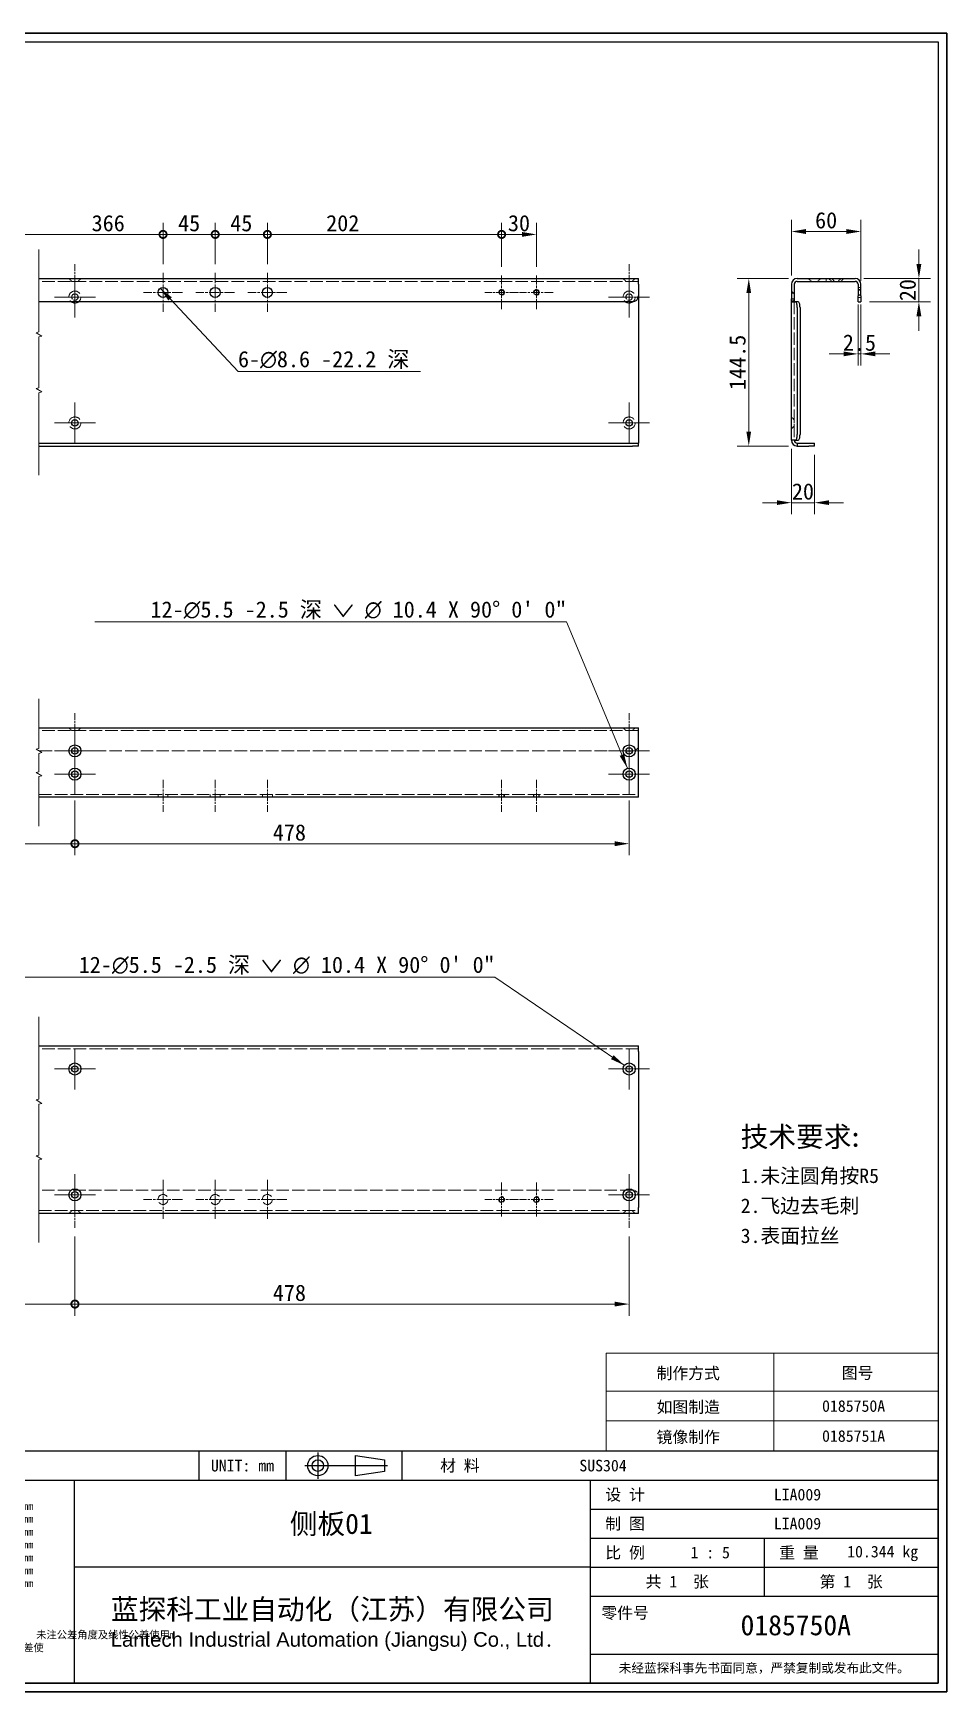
# Model space of a CAD drawing. Header units: millimetres. Extents: x 30 to 2073, y 27 to 1458.
# Drawn here: x 1284 to 2073, y 27 to 1458 of the extents above; entities that cross this region are included whole.
import ezdxf
from ezdxf.enums import TextEntityAlignment as Align

# ---------------------------------------------------------------- set-up
doc = ezdxf.new("R2010")
doc.units = ezdxf.units.MM
doc.header["$LTSCALE"] = 5
doc.linetypes.add('CHAIN', pattern=[0.3543, 0.2362, -0.0295, 0.0591, -0.0295])
doc.linetypes.add('DASHED', pattern=[0.2067, 0.1654, -0.0413])
for name, color, linetype, lineweight in [('1', 7, 'Continuous', 18), ('可见 (ISO)', 7, 'Continuous', 25), ('可见窄的 (ISO)', 7, 'Continuous', 18), ('图框 (ISO)', 7, 'Continuous', 35), ('标题 (ISO)', 7, 'Continuous', 25)]:
    doc.layers.add(name, color=color, linetype=linetype, lineweight=lineweight)
for name, color, linetype, lineweight, true_color in [('中心标记 (ISO)', 1, 'CHAIN', 18, 0xc2ff0000), ('中心线 (ISO)', 1, 'CHAIN', 18, 0xc2ff0000), ('尺寸 (ISO)', 7, 'Continuous', 18, 0xc2008000), ('折线 (ISO)', 7, 'Continuous', 18, 0xc2008000), ('符号 (ISO)', 7, 'Continuous', 18, 0xc2008000), ('隐藏 (ISO)', 5, 'DASHED', 18, 0xc20000ff)]:
    doc.layers.add(name, color=color, linetype=linetype, lineweight=lineweight, true_color=true_color)
doc.styles.add('文本样式164', font='SimSun.ttf')
doc.styles.add('文本样式165', font='SimSun.ttf')
doc.styles.add('文本样式74', font='SimSun.ttf')
doc.styles.add('最新国标', font='simfang.ttf')
doc.styles.add('注释文本 (ISO)', font='simfang.ttf')
doc.dimstyles.new('默认 (GB)', dxfattribs={"dimscale": 5, "dimtxt": 2.8, "dimasz": 2.5, "dimexe": 2, "dimexo": 1.5, "dimgap": 0.5, "dimtad": 1, "dimtoh": 1, "dimdsep": 46, "dimtxsty": '最新国标', "dimcen": 0.09, "dimdle": 10, "dimaunit": 1, "dimadec": 3, "dimazin": 2, "dimtfac": 0.535714, "dimtdec": 3, "dimtmove": 0, "dimatfit": 3, "dimfxl": 1, "dimtolj": 1, "dimlwd": -1, "dimlwe": -1, "dimarcsym": 0})
doc.dimstyles.new('默认 (GB)$7', dxfattribs={"dimscale": 5, "dimtxt": 2.8, "dimasz": 2.5, "dimexe": 2, "dimexo": 1.5, "dimgap": 0.5, "dimtad": 1, "dimtoh": 1, "dimdsep": 46, "dimtxsty": '最新国标', "dimcen": 0.09, "dimdle": 10, "dimaunit": 1, "dimadec": 3, "dimazin": 2, "dimtfac": 0.535714, "dimtdec": 3, "dimtmove": 0, "dimatfit": 3, "dimfxl": 1, "dimtolj": 1, "dimlwd": -1, "dimlwe": -1, "dimarcsym": 0})

# ---------------------------------------------------------------- blocks, each defined once
blk = doc.blocks.new('图框 最新国标')
at = {"layer": '图框 (ISO)'}
for p, q in [((6, 291.5), (414.5, 291.5)), ((414.5, 291.5), (414.5, 5.5)), ((414.5, 5.5), (6, 5.5))]:
    blk.add_line(p, q, dxfattribs=at)
at = {"layer": '图框 (ISO)', "color": 7, "linetype": 'Continuous', "lineweight": 25}
for p, q in [((18, 290), (413, 290)), ((18, 290), (413, 290)), ((413, 290), (413, 7)), ((413, 290), (413, 7)), ((413, 7), (6, 7)), ((413, 7), (18, 7))]:
    blk.add_line(p, q, dxfattribs=at)
at = {"layer": '图框 (ISO)', "style": '文本样式74'}
blk.add_attdef('零件代号_001', (42.7, 287.25), '', height=2.5, rotation=180, dxfattribs=at)
blk = doc.blocks.new('标题栏 最新国标')
at = {"layer": '标题 (ISO)'}
for p, q in [((381.98, -183.84), (196.98, -183.84)), ((196.98, -183.84), (196.98, -223.84)), ((254.48, -183.84), (254.48, -188.84)), ((269.48, -183.84), (269.48, -188.84)), ((281.48, -188.09), (281.48, -184.59)), ((281.48, -184.59), (286.48, -185.34)), ((286.48, -185.34), (286.48, -187.34)), ((289.48, -183.84), (289.48, -188.84)), ((381.98, -223.84), (381.98, -183.84)), ((383.48, -183.84), (383.48, -225.34)), ((286.48, -187.34), (281.48, -188.09)), ((196.98, -188.84), (381.98, -188.84)), ((232.98, -188.84), (232.98, -223.84)), ((321.98, -188.84), (321.98, -223.84)), ((321.98, -193.84), (381.98, -193.84)), ((321.98, -198.84), (381.98, -198.84)), ((351.98, -198.84), (351.98, -208.84)), ((321.98, -203.84), (232.98, -203.84)), ((321.98, -203.84), (381.98, -203.84)), ((321.98, -208.84), (381.98, -208.84)), ((321.98, -218.84), (381.98, -218.84)), ((196.98, -223.84), (381.98, -223.84)), ((383.48, -225.34), (196.98, -225.34))]:
    blk.add_line(p, q, dxfattribs=at)
at = {"layer": '标题 (ISO)', "linetype": 'CHAIN', "ltscale": 5.000333}
blk.add_line((274.98, -184.09), (274.98, -188.59), dxfattribs=at)
at = {"layer": '标题 (ISO)', "linetype": 'CHAIN', "ltscale": 15.834605}
blk.add_line((272.73, -186.34), (286.98, -186.34), dxfattribs=at)
at = {"layer": '标题 (ISO)'}
for radius in [1.75, 1]:
    blk.add_circle((274.98, -186.34), radius, dxfattribs=at)
at = {"layer": '1', "style": '文本样式164'}
for s, p in [('UNIT: mm', (261.98, -186.34)), ('材 料', (299.48, -186.34)), ('设 计', (327.98, -191.34)), ('制 图', (327.98, -196.34)), ('比 例', (327.98, -201.34)), ('重 量', (357.98, -201.34)), ('共 1  张', (336.98, -206.34)), ('第 1  张', (366.98, -206.34))]:
    blk.add_text(s, height=2, dxfattribs=at).set_placement(p, align=Align.MIDDLE_CENTER)
at = {"layer": '标题 (ISO)', "style": '注释文本 (ISO)'}
for s, insert, char_height, attachment_point, line_spacing_factor in [('————————\\P}\\fSimSun|b0|i0;{\\H1.3000;             6以下    ±0.05 mm\\P}\\fSimSun|b0|i0;{\\H1.3000;     6 ～   30以下    ±0.10 mm\\P}\\fSimSun|b0|i0;{\\H1.3000;    30 ～  120以下    ±0.15 mm\\P}\\fSimSun|b0|i0;{\\H1.3000;   120 ～  400以下    ±0.20 mm\\P}\\fSimSun|b0|i0;{\\H1.3000;   400 ～ 1000以下    ±0.30 mm\\P}\\fSimSun|b0|i0;{\\H1.3000;  1000 ～ 2000以下    ±0.50 mm\\P}\\fSimSun|b0|i0;{\\H1.3000;          2000以上    ±0.80 mm\\P}\\fSimSun|b0|i0;{\\H1.3000;\\P}\\fSimSun|b0|i0;{\\H1.3000;           300以下    ±30′\\P}\\fSimSun|b0|i0;{\\H1.3000;   300 ～ 1000以下    ±15′\\P}\\fSimSun|b0|i0;{\\H1.3000;          1000以上    ±5′}\\fSimSun|b0|i0;{\\H1.3000;      未注公差角度及线性公差使用m\\P}\\fSimSun|b0|i0;{\\H1.3000;（GB/T1804-2000），未注形位公差使\\P}\\fSimSun|b0|i0;{\\H1.3000;用K级（GB/T 1184-1996）。\\P}\\fSimSun|b0|i0;{\\H1.3000;—————————', (198.48, -206.63), 1.3, 4, 1.023913), ('{\\fMicrosoft YaHei|b0|i0|c134|p34;\\H1.75x;蓝探科工业自动化（江苏）有限公司\\P\\fArial|b0|i0|c0|p34;\\H0.71429x;Lantech Industrial Automation (Jiangsu) Co., Ltd\\fFangSong|b0|i0|c134|p49;.\\H1.15195x; }', (277.48, -213.84), 2, 5, 0.978695)]:
    blk.add_mtext(s, dxfattribs=dict(at, insert=insert, char_height=char_height, attachment_point=attachment_point, line_spacing_factor=line_spacing_factor))
at = {"layer": '标题 (ISO)', "attachment_point": 5, "style": '注释文本 (ISO)'}
for s, insert, char_height in [('\\fFangSong|b0|i0;零件号', (327.98, -211.84), 2), ('\\fSimSun|b0|i0;{\\H1.6000;未经蓝探科事先书面同意，严禁复制或发布此文件。}', (351.98, -221.34), 1.6)]:
    blk.add_mtext(s, dxfattribs=dict(at, insert=insert, char_height=char_height))
at = {"layer": '标题 (ISO)'}
for tag, p, height, style in [('材料_001', (320.09, -187.33), 2, '注释文本 (ISO)'), ('设计人_001', (353.64, -192.33), 2, '注释文本 (ISO)'), ('库存编号_001', (270.15, -198.11), 3.5, '文本样式165'), ('设计人_001', (353.64, -197.33), 2, '注释文本 (ISO)'), ('视图比例_001', (339.26, -202.33), 2, '注释文本 (ISO)'), ('质量\\P3;_001', (366.29, -202.16), 2, '注释文本 (ISO)'), ('零件代号_001', (347.9, -215.59), 3.5, '文本样式165')]:
    blk.add_attdef(tag, p, '', height=height, dxfattribs=dict(at, style=style))
blk = doc.blocks.new('*D5')
at = {"layer": 'Defpoints', "color": 0}
for p in [(1998.4, 1286.5), (1938.4, 1241), (1998.4, 1236.5)]:
    blk.add_point(p, dxfattribs=at)
at = {"layer": '尺寸 (ISO)', "color": 116, "true_color": 0x000000}
for p, q in [((1938.4, 1248.5), (1938.4, 1296.5)), ((1998.4, 1244), (1998.4, 1296.5)), ((1950.9, 1286.5), (1985.9, 1286.5))]:
    blk.add_line(p, q, dxfattribs=at)
for points in [[(1950.9, 1288.6), (1950.9, 1284.4), (1938.4, 1286.5)], [(1985.9, 1288.6), (1985.9, 1284.4), (1998.4, 1286.5)]]:
    blk.add_solid(points, dxfattribs=at)
at = {"layer": '尺寸 (ISO)', "insert": (1968.4, 1296.1), "char_height": 14, "attachment_point": 5, "style": '最新国标'}
blk.add_mtext('\\A1;60', dxfattribs=at)
blk = doc.blocks.new('*D6')
at = {"layer": 'Defpoints', "color": 0}
for p in [(1993.4, 1246), (1998.4, 1226), (2048.4, 1226)]:
    blk.add_point(p, dxfattribs=at)
at = {"layer": '尺寸 (ISO)', "color": 116, "true_color": 0x000000}
for p, q in [((2048.4, 1258.5), (2048.4, 1271)), ((2000.9, 1246), (2058.4, 1246)), ((2048.4, 1246), (2048.4, 1226)), ((2005.9, 1226), (2058.4, 1226)), ((2048.4, 1213.5), (2048.4, 1201))]:
    blk.add_line(p, q, dxfattribs=at)
for points in [[(2046.3, 1258.5), (2050.5, 1258.5), (2048.4, 1246)], [(2046.3, 1213.5), (2050.5, 1213.5), (2048.4, 1226)]]:
    blk.add_solid(points, dxfattribs=at)
at = {"layer": '尺寸 (ISO)', "insert": (2038.8, 1236), "char_height": 14, "attachment_point": 5, "rotation": 90, "style": '最新国标'}
blk.add_mtext('\\A1;20', dxfattribs=at)
blk = doc.blocks.new('*D7')
at = {"layer": 'Defpoints', "color": 0}
for p in [(1943.4, 1246), (1901.7, 1101.5), (1943.4, 1101.5)]:
    blk.add_point(p, dxfattribs=at)
at = {"layer": '尺寸 (ISO)', "color": 116, "true_color": 0x000000}
for p, q in [((1935.9, 1246), (1891.7, 1246)), ((1901.7, 1233.5), (1901.7, 1114)), ((1935.9, 1101.5), (1891.7, 1101.5))]:
    blk.add_line(p, q, dxfattribs=at)
for points in [[(1899.6, 1233.5), (1903.7, 1233.5), (1901.7, 1246)], [(1899.6, 1114), (1903.7, 1114), (1901.7, 1101.5)]]:
    blk.add_solid(points, dxfattribs=at)
at = {"layer": '尺寸 (ISO)', "insert": (1892, 1173.7), "char_height": 14, "attachment_point": 5, "rotation": 90, "style": '最新国标'}
blk.add_mtext('\\A1;144.5', dxfattribs=at)
blk = doc.blocks.new('*D8')
at = {"layer": 'Defpoints', "color": 0}
for p in [(1938.4, 1106.5), (1958.4, 1101.5), (1958.4, 1052.7)]:
    blk.add_point(p, dxfattribs=at)
at = {"layer": '尺寸 (ISO)', "color": 116, "true_color": 0x000000}
for p, q in [((1938.4, 1099), (1938.4, 1042.7)), ((1958.4, 1094), (1958.4, 1042.7)), ((1925.9, 1052.7), (1913.4, 1052.7)), ((1938.4, 1052.7), (1958.4, 1052.7)), ((1970.9, 1052.7), (1983.4, 1052.7))]:
    blk.add_line(p, q, dxfattribs=at)
for points in [[(1925.9, 1054.8), (1925.9, 1050.7), (1938.4, 1052.7)], [(1970.9, 1054.8), (1970.9, 1050.7), (1958.4, 1052.7)]]:
    blk.add_solid(points, dxfattribs=at)
at = {"layer": '尺寸 (ISO)', "insert": (1948.4, 1062.3), "char_height": 14, "attachment_point": 5, "style": '最新国标'}
blk.add_mtext('\\A1;20', dxfattribs=at)
blk = doc.blocks.new('_DotSmall')
at = {"color": 0, "linetype": 'ByBlock', "const_width": 0.5}
blk.add_lwpolyline([(-0.0625, 0, 1), (0.0625, 0, 1)], format="xyb", close=True, dxfattribs=at)
blk = doc.blocks.new('*D17')
at = {"layer": 'Defpoints', "color": 0}
for p in [(1396.5, 1284), (1252.1, 1248.6), (1396.5, 1250.8)]:
    blk.add_point(p, dxfattribs=at)
at = {"layer": '尺寸 (ISO)', "color": 116, "true_color": 0x000000}
for p, q in [((1252.1, 1256.1), (1252.1, 1294)), ((1396.5, 1258.3), (1396.5, 1294)), ((1252.1, 1284), (1396.5, 1284))]:
    blk.add_line(p, q, dxfattribs=at)
at = {"layer": '尺寸 (ISO)', "color": 116, "true_color": 0x000000, "xscale": 12.5, "yscale": 12.5, "zscale": 12.5, "rotation": 180}
blk.add_blockref('_DotSmall', (1252.1, 1284), dxfattribs=at)
at = {"layer": '尺寸 (ISO)', "color": 116, "true_color": 0x000000, "xscale": 12.5, "yscale": 12.5, "zscale": 12.5}
blk.add_blockref('_DotSmall', (1396.5, 1284), dxfattribs=at)
at = {"layer": '尺寸 (ISO)', "insert": (1349.2, 1293.6), "char_height": 14, "attachment_point": 5, "style": '最新国标'}
blk.add_mtext('\\A1;366', dxfattribs=at)
blk = doc.blocks.new('*D18')
at = {"layer": 'Defpoints', "color": 0}
for p in [(1441.5, 1284), (1396.5, 1250.8), (1441.5, 1250.8)]:
    blk.add_point(p, dxfattribs=at)
at = {"layer": '尺寸 (ISO)', "color": 116, "true_color": 0x000000}
for p, q in [((1396.5, 1258.3), (1396.5, 1294)), ((1441.5, 1258.3), (1441.5, 1294)), ((1396.5, 1284), (1441.5, 1284))]:
    blk.add_line(p, q, dxfattribs=at)
at = {"layer": '尺寸 (ISO)', "color": 116, "true_color": 0x000000, "xscale": 12.5, "yscale": 12.5, "zscale": 12.5, "rotation": 180}
blk.add_blockref('_DotSmall', (1396.5, 1284), dxfattribs=at)
at = {"layer": '尺寸 (ISO)', "color": 116, "true_color": 0x000000, "xscale": 12.5, "yscale": 12.5, "zscale": 12.5}
blk.add_blockref('_DotSmall', (1441.5, 1284), dxfattribs=at)
at = {"layer": '尺寸 (ISO)', "insert": (1419, 1293.6), "char_height": 14, "attachment_point": 5, "style": '最新国标'}
blk.add_mtext('\\A1;45', dxfattribs=at)
blk = doc.blocks.new('*D19')
at = {"layer": 'Defpoints', "color": 0}
for p in [(1486.5, 1284), (1441.5, 1250.8), (1486.5, 1250.8)]:
    blk.add_point(p, dxfattribs=at)
at = {"layer": '尺寸 (ISO)', "color": 116, "true_color": 0x000000}
for p, q in [((1441.5, 1258.3), (1441.5, 1294)), ((1486.5, 1258.3), (1486.5, 1294)), ((1441.5, 1284), (1486.5, 1284))]:
    blk.add_line(p, q, dxfattribs=at)
at = {"layer": '尺寸 (ISO)', "color": 116, "true_color": 0x000000, "xscale": 12.5, "yscale": 12.5, "zscale": 12.5, "rotation": 180}
blk.add_blockref('_DotSmall', (1441.5, 1284), dxfattribs=at)
at = {"layer": '尺寸 (ISO)', "color": 116, "true_color": 0x000000, "xscale": 12.5, "yscale": 12.5, "zscale": 12.5}
blk.add_blockref('_DotSmall', (1486.5, 1284), dxfattribs=at)
at = {"layer": '尺寸 (ISO)', "insert": (1464, 1293.6), "char_height": 14, "attachment_point": 5, "style": '最新国标'}
blk.add_mtext('\\A1;45', dxfattribs=at)
blk = doc.blocks.new('*D20')
at = {"layer": 'Defpoints', "color": 0}
for p in [(1688.5, 1284), (1486.5, 1250.8), (1688.5, 1248.6)]:
    blk.add_point(p, dxfattribs=at)
at = {"layer": '尺寸 (ISO)', "color": 116, "true_color": 0x000000}
for p, q in [((1486.5, 1258.3), (1486.5, 1294)), ((1688.5, 1256.1), (1688.5, 1294)), ((1486.5, 1284), (1688.5, 1284))]:
    blk.add_line(p, q, dxfattribs=at)
at = {"layer": '尺寸 (ISO)', "color": 116, "true_color": 0x000000, "xscale": 12.5, "yscale": 12.5, "zscale": 12.5, "rotation": 180}
blk.add_blockref('_DotSmall', (1486.5, 1284), dxfattribs=at)
at = {"layer": '尺寸 (ISO)', "color": 116, "true_color": 0x000000, "xscale": 12.5, "yscale": 12.5, "zscale": 12.5}
blk.add_blockref('_DotSmall', (1688.5, 1284), dxfattribs=at)
at = {"layer": '尺寸 (ISO)', "insert": (1551.5, 1293.6), "char_height": 14, "attachment_point": 5, "style": '最新国标'}
blk.add_mtext('\\A1;202', dxfattribs=at)
blk = doc.blocks.new('*D21')
at = {"layer": 'Defpoints', "color": 0}
for p in [(1718.5, 1284), (1688.5, 1248.6), (1718.5, 1248.6)]:
    blk.add_point(p, dxfattribs=at)
at = {"layer": '尺寸 (ISO)', "color": 116, "true_color": 0x000000}
for p, q in [((1688.5, 1256.1), (1688.5, 1294)), ((1718.5, 1256.1), (1718.5, 1294)), ((1688.5, 1284), (1706, 1284))]:
    blk.add_line(p, q, dxfattribs=at)
blk.add_solid([(1706, 1286.1), (1706, 1281.9), (1718.5, 1284)], dxfattribs=at)
at = {"layer": '尺寸 (ISO)', "color": 116, "true_color": 0x000000, "xscale": 12.5, "yscale": 12.5, "zscale": 12.5, "rotation": 180}
blk.add_blockref('_DotSmall', (1688.5, 1284), dxfattribs=at)
at = {"layer": '尺寸 (ISO)', "insert": (1703.5, 1293.6), "char_height": 14, "attachment_point": 5, "style": '最新国标'}
blk.add_mtext('\\A1;30', dxfattribs=at)
blk = doc.blocks.new('*D30')
at = {"layer": 'Defpoints', "color": 0}
for p in [(1042.1, 803.4), (1320.5, 803.4), (1320.5, 758.7)]:
    blk.add_point(p, dxfattribs=at)
at = {"layer": '尺寸 (ISO)', "color": 116, "true_color": 0x000000}
for p, q in [((1042.1, 795.9), (1042.1, 748.7)), ((1320.5, 795.9), (1320.5, 748.7)), ((1042.1, 758.7), (1320.5, 758.7))]:
    blk.add_line(p, q, dxfattribs=at)
at = {"layer": '尺寸 (ISO)', "color": 116, "true_color": 0x000000, "xscale": 12.5, "yscale": 12.5, "zscale": 12.5, "rotation": 180}
blk.add_blockref('_DotSmall', (1042.1, 758.7), dxfattribs=at)
at = {"layer": '尺寸 (ISO)', "color": 116, "true_color": 0x000000, "xscale": 12.5, "yscale": 12.5, "zscale": 12.5}
blk.add_blockref('_DotSmall', (1320.5, 758.7), dxfattribs=at)
at = {"layer": '尺寸 (ISO)', "insert": (1200.2, 768.3), "char_height": 14, "attachment_point": 5, "style": '最新国标'}
blk.add_mtext('\\A1;500', dxfattribs=at)
blk = doc.blocks.new('*D31')
at = {"layer": 'Defpoints', "color": 0}
for p in [(1320.5, 803.4), (1798.5, 803.4), (1798.5, 758.7)]:
    blk.add_point(p, dxfattribs=at)
at = {"layer": '尺寸 (ISO)', "color": 116, "true_color": 0x000000}
for p, q in [((1320.5, 795.9), (1320.5, 748.7)), ((1798.5, 795.9), (1798.5, 748.7)), ((1320.5, 758.7), (1786, 758.7))]:
    blk.add_line(p, q, dxfattribs=at)
blk.add_solid([(1786, 760.8), (1786, 756.6), (1798.5, 758.7)], dxfattribs=at)
at = {"layer": '尺寸 (ISO)', "color": 116, "true_color": 0x000000, "xscale": 12.5, "yscale": 12.5, "zscale": 12.5, "rotation": 180}
blk.add_blockref('_DotSmall', (1320.5, 758.7), dxfattribs=at)
at = {"layer": '尺寸 (ISO)', "insert": (1505.5, 768.3), "char_height": 14, "attachment_point": 5, "style": '最新国标'}
blk.add_mtext('\\A1;478', dxfattribs=at)
blk = doc.blocks.new('*D45')
at = {"layer": 'Defpoints', "color": 0}
for p in [(1042.1, 427.5), (1320.5, 427.5), (1320.5, 361.8)]:
    blk.add_point(p, dxfattribs=at)
at = {"layer": '尺寸 (ISO)', "color": 116, "true_color": 0x000000}
for p, q in [((1042.1, 420), (1042.1, 351.8)), ((1320.5, 420), (1320.5, 351.8)), ((1042.1, 361.8), (1320.5, 361.8))]:
    blk.add_line(p, q, dxfattribs=at)
at = {"layer": '尺寸 (ISO)', "color": 116, "true_color": 0x000000, "xscale": 12.5, "yscale": 12.5, "zscale": 12.5, "rotation": 180}
blk.add_blockref('_DotSmall', (1042.1, 361.8), dxfattribs=at)
at = {"layer": '尺寸 (ISO)', "color": 116, "true_color": 0x000000, "xscale": 12.5, "yscale": 12.5, "zscale": 12.5}
blk.add_blockref('_DotSmall', (1320.5, 361.8), dxfattribs=at)
at = {"layer": '尺寸 (ISO)', "insert": (1200.2, 371.4), "char_height": 14, "attachment_point": 5, "style": '最新国标'}
blk.add_mtext('\\A1;500', dxfattribs=at)
blk = doc.blocks.new('*D46')
at = {"layer": 'Defpoints', "color": 0}
for p in [(1320.5, 427.5), (1798.5, 427.5), (1798.5, 361.8)]:
    blk.add_point(p, dxfattribs=at)
at = {"layer": '尺寸 (ISO)', "color": 116, "true_color": 0x000000}
for p, q in [((1320.5, 420), (1320.5, 351.8)), ((1798.5, 420), (1798.5, 351.8)), ((1320.5, 361.8), (1786, 361.8))]:
    blk.add_line(p, q, dxfattribs=at)
blk.add_solid([(1786, 363.9), (1786, 359.7), (1798.5, 361.8)], dxfattribs=at)
at = {"layer": '尺寸 (ISO)', "color": 116, "true_color": 0x000000, "xscale": 12.5, "yscale": 12.5, "zscale": 12.5, "rotation": 180}
blk.add_blockref('_DotSmall', (1320.5, 361.8), dxfattribs=at)
at = {"layer": '尺寸 (ISO)', "insert": (1505.5, 371.4), "char_height": 14, "attachment_point": 5, "style": '最新国标'}
blk.add_mtext('\\A1;478', dxfattribs=at)
blk = doc.blocks.new('表格1')
at = {"layer": '符号 (ISO)'}
for p, q in [((355.72, 63.89), (413, 63.89)), ((355.72, 63.89), (355.72, 57.35)), ((384.65, 63.89), (384.65, 57.35)), ((413, 63.89), (413, 57.35)), ((355.72, 57.35), (413, 57.35)), ((355.72, 57.35), (355.72, 47)), ((384.65, 57.35), (384.65, 47)), ((413, 57.35), (413, 47)), ((355.72, 52.23), (413, 52.23)), ((355.72, 47), (413, 47))]:
    blk.add_line(p, q, dxfattribs=at)
at = {"layer": '符号 (ISO)', "char_height": 2, "attachment_point": 7, "style": '注释文本 (ISO)'}
for s, insert in [('制作方式', (364.43, 59.21)), ('图号', (396.37, 59.27)), ('如图制造', (364.44, 53.39)), ('0185750A', (392.98, 53.75)), ('镜像制作', (364.43, 48.2)), ('0185751A', (392.98, 48.58))]:
    blk.add_mtext(s, dxfattribs=dict(at, insert=insert))
blk = doc.blocks.new('*D54')
at = {"layer": 'Defpoints', "color": 0}
for p in [(1995.9, 1231), (1998.4, 1231), (1998.4, 1181)]:
    blk.add_point(p, dxfattribs=at)
at = {"layer": '尺寸 (ISO)', "color": 116, "true_color": 0x000000}
for p, q in [((1995.9, 1223.5), (1995.9, 1171)), ((1998.4, 1223.5), (1998.4, 1171)), ((1983.4, 1181), (1970.9, 1181)), ((1995.9, 1181), (1998.4, 1181)), ((2010.9, 1181), (2023.4, 1181))]:
    blk.add_line(p, q, dxfattribs=at)
for points in [[(1983.4, 1183.1), (1983.4, 1178.9), (1995.9, 1181)], [(2010.9, 1183.1), (2010.9, 1178.9), (1998.4, 1181)]]:
    blk.add_solid(points, dxfattribs=at)
at = {"layer": '尺寸 (ISO)', "insert": (1997.1, 1190.6), "char_height": 14, "attachment_point": 5, "style": '最新国标'}
blk.add_mtext('\\A1;2.5', dxfattribs=at)

msp = doc.modelspace()

# ---------------------------------------------------------------- linework, layer by layer
at = {"layer": '中心标记 (ISO)', "ltscale": 7.867249}
for p, q in [((1320.4684, 1247.6862), (1320.4684, 1212.2862)), ((1798.4684, 1247.6862), (1798.4684, 1212.2862)), ((1338.1684, 1229.9862), (1302.7684, 1229.9862)), ((1816.1684, 1229.9862), (1780.7684, 1229.9862)), ((1320.4684, 1139.1862), (1320.4684, 1103.7862)), ((1798.4684, 1139.1862), (1798.4684, 1103.7862)), ((1338.1684, 1121.4862), (1302.7684, 1121.4862)), ((1816.1684, 1121.4862), (1780.7684, 1121.4862)), ((1320.4684, 856.3893), (1320.4684, 820.9893)), ((1798.4684, 856.3893), (1798.4684, 820.9893)), ((1338.1684, 838.6893), (1302.7684, 838.6893)), ((1320.4684, 836.3893), (1320.4684, 800.9893)), ((1816.1684, 838.6893), (1780.7684, 838.6893)), ((1798.4684, 836.3893), (1798.4684, 800.9893)), ((1338.1684, 818.6893), (1302.7684, 818.6893)), ((1816.1684, 818.6893), (1780.7684, 818.6893)), ((1320.4684, 582.1709), (1320.4684, 546.7709)), ((1798.4684, 582.1709), (1798.4684, 546.7709)), ((1338.1684, 564.4709), (1302.7684, 564.4709)), ((1816.1684, 564.4709), (1780.7684, 564.4709)), ((1320.4684, 473.6709), (1320.4684, 438.2709)), ((1798.4684, 473.6709), (1798.4684, 438.2709)), ((1338.1684, 455.9709), (1302.7684, 455.9709)), ((1816.1684, 455.9709), (1780.7684, 455.9709))]:
    msp.add_line(p, q, dxfattribs=at)
at = {"layer": '中心标记 (ISO)', "ltscale": 6.778265}
for p, q in [((1320.4684, 1245.2362), (1320.4684, 1214.7362)), ((1798.4684, 1245.2362), (1798.4684, 1214.7362)), ((1335.7184, 1229.9862), (1305.2184, 1229.9862)), ((1813.7184, 1229.9862), (1783.2184, 1229.9862)), ((1320.4684, 1136.7362), (1320.4684, 1106.2362)), ((1798.4684, 1136.7362), (1798.4684, 1106.2362)), ((1335.7184, 1121.4862), (1305.2184, 1121.4862)), ((1813.7184, 1121.4862), (1783.2184, 1121.4862)), ((1320.4684, 853.9393), (1320.4684, 823.4393)), ((1798.4684, 853.9393), (1798.4684, 823.4393)), ((1335.7184, 838.6893), (1305.2184, 838.6893)), ((1320.4684, 833.9393), (1320.4684, 803.4393)), ((1813.7184, 838.6893), (1783.2184, 838.6893)), ((1798.4684, 833.9393), (1798.4684, 803.4393)), ((1335.7184, 818.6893), (1305.2184, 818.6893)), ((1813.7184, 818.6893), (1783.2184, 818.6893)), ((1320.4684, 579.7209), (1320.4684, 549.2209)), ((1798.4684, 579.7209), (1798.4684, 549.2209)), ((1335.7184, 564.4709), (1305.2184, 564.4709)), ((1813.7184, 564.4709), (1783.2184, 564.4709)), ((1320.4684, 471.2209), (1320.4684, 440.7209)), ((1798.4684, 471.2209), (1798.4684, 440.7209)), ((1335.7184, 455.9709), (1305.2184, 455.9709)), ((1813.7184, 455.9709), (1783.2184, 455.9709))]:
    msp.add_line(p, q, dxfattribs=at)
at = {"layer": '中心标记 (ISO)', "ltscale": 7.467214}
for p, q in [((1396.4684, 1250.7862), (1396.4684, 1217.1862)), ((1441.4684, 1250.7862), (1441.4684, 1217.1862)), ((1486.4684, 1250.7862), (1486.4684, 1217.1862)), ((1413.2684, 1233.9862), (1379.6684, 1233.9862)), ((1458.2684, 1233.9862), (1424.6684, 1233.9862)), ((1503.2684, 1233.9862), (1469.6684, 1233.9862)), ((1396.4684, 468.7709), (1396.4684, 435.1709)), ((1441.4684, 468.7709), (1441.4684, 435.1709)), ((1486.4684, 468.7709), (1486.4684, 435.1709)), ((1413.2684, 451.9709), (1379.6684, 451.9709)), ((1458.2684, 451.9709), (1424.6684, 451.9709)), ((1503.2684, 451.9709), (1469.6684, 451.9709))]:
    msp.add_line(p, q, dxfattribs=at)
at = {"layer": '中心标记 (ISO)', "ltscale": 6.474683}
for p, q in [((1688.4684, 1248.5532), (1688.4684, 1219.4192)), ((1718.4684, 1248.5532), (1718.4684, 1219.4192)), ((1703.0354, 1233.9862), (1673.9014, 1233.9862)), ((1733.0354, 1233.9862), (1703.9014, 1233.9862)), ((1688.4684, 466.5379), (1688.4684, 437.4039)), ((1718.4684, 466.5379), (1718.4684, 437.4039)), ((1703.0354, 451.9709), (1673.9014, 451.9709)), ((1733.0354, 451.9709), (1703.9014, 451.9709))]:
    msp.add_line(p, q, dxfattribs=at)
at = {"layer": '中心线 (ISO)', "ltscale": 6.111541}
for p, q in [((1320.4684, 1230.9862), (1320.4684, 1258.4862)), ((1798.4684, 1230.9862), (1798.4684, 1258.4862)), ((1320.4684, 843.6893), (1320.4684, 871.1893)), ((1798.4684, 843.6893), (1798.4684, 871.1893)), ((1396.4684, 813.6893), (1396.4684, 786.1893)), ((1441.4684, 813.6893), (1441.4684, 786.1893)), ((1486.4684, 813.6893), (1486.4684, 786.1893)), ((1688.4684, 813.6893), (1688.4684, 786.1893)), ((1718.4684, 813.6893), (1718.4684, 786.1893)), ((1320.4684, 454.9709), (1320.4684, 427.4709)), ((1798.4684, 454.9709), (1798.4684, 427.4709))]:
    msp.add_line(p, q, dxfattribs=at)
at = {"layer": '可见 (ISO)'}
for p, q in [((1289.4776, 1245.9862), (1806.4684, 1245.9862)), ((1806.4684, 1240.9862), (1806.4684, 1245.9862)), ((1943.3807, 1245.9862), (1993.3807, 1245.9862)), ((1806.4684, 1240.9862), (1806.4684, 1230.9862)), ((1806.4684, 1230.9862), (1806.4684, 1106.4862)), ((1938.3807, 1240.9862), (1938.3807, 1228.4862)), ((1940.8807, 1240.9862), (1940.8807, 1228.4862)), ((1943.3807, 1243.4862), (1993.3807, 1243.4862)), ((1995.8807, 1240.9862), (1995.8807, 1230.9862)), ((1995.8807, 1225.9862), (1995.8807, 1230.9862)), ((1998.3807, 1230.9862), (1998.3807, 1240.9862)), ((1998.3807, 1230.9862), (1998.3807, 1225.9862)), ((1801.4684, 1225.9862), (1289.4776, 1225.9862)), ((1938.3807, 1228.4862), (1940.8807, 1228.4862)), ((1938.3807, 1225.9862), (1938.3807, 1228.4862)), ((1938.6822, 1225.9862), (1938.3807, 1225.9862)), ((1938.3807, 1106.4862), (1938.3807, 1225.9862)), ((1938.6822, 1225.9862), (1941.8009, 1225.9862)), ((1940.8807, 1228.4862), (1940.8807, 1225.9862)), ((1944.1501, 1225.9862), (1941.8009, 1225.9862)), ((1943.511, 1220.9862), (1943.511, 1111.4862)), ((1945.8602, 1220.9862), (1945.8602, 1111.4862)), ((1995.8807, 1225.9862), (1998.3807, 1225.9862)), ((1289.4776, 1103.9862), (1801.4684, 1103.9862)), ((1289.4776, 1101.4862), (1801.4684, 1101.4862)), ((1801.4684, 1103.9862), (1806.4684, 1103.9862)), ((1806.4684, 1101.4862), (1801.4684, 1101.4862)), ((1806.4684, 1106.4862), (1806.4684, 1103.9862)), ((1806.4684, 1101.4862), (1806.4684, 1103.9862)), ((1938.3807, 1106.4862), (1938.6822, 1106.4862)), ((1941.8009, 1106.4862), (1938.6822, 1106.4862)), ((1941.8009, 1106.4862), (1944.1501, 1106.4862)), ((1943.3807, 1103.9862), (1953.3807, 1103.9862)), ((1943.3807, 1103.9862), (1943.3807, 1101.4862)), ((1943.3807, 1101.4862), (1953.3807, 1101.4862)), ((1953.3807, 1103.9862), (1958.3807, 1103.9862)), ((1958.3807, 1101.4862), (1953.3807, 1101.4862)), ((1958.3807, 1101.4862), (1958.3807, 1103.9862)), ((1289.4776, 858.6893), (1806.4684, 858.6893)), ((1806.4684, 853.6893), (1806.4684, 858.6893)), ((1806.4684, 803.6893), (1806.4684, 853.6893)), ((1317.7184, 838.6893), (1323.2184, 838.6893)), ((1795.7184, 838.6893), (1801.2184, 838.6893)), ((1806.4684, 798.6893), (1806.4684, 803.6893)), ((1806.4684, 798.6893), (1289.4776, 798.6893)), ((1289.4776, 584.4709), (1806.4684, 584.4709)), ((1806.4684, 579.4709), (1806.4684, 584.4709)), ((1806.4684, 579.4709), (1806.4684, 444.9709)), ((1806.4684, 439.9709), (1806.4684, 444.9709)), ((1806.4684, 439.9709), (1289.4776, 439.9709))]:
    msp.add_line(p, q, dxfattribs=at)
for centre, radius in [((1396.4684, 1233.9862), 4.3), ((1441.4684, 1233.9862), 4.3), ((1486.4684, 1233.9862), 4.3), ((1688.4684, 1233.9862), 2.067), ((1718.4684, 1233.9862), 2.067), ((1320.4684, 1121.4862), 2.75), ((1798.4684, 1121.4862), 2.75), ((1320.4684, 838.6893), 5.2), ((1798.4684, 838.6893), 5.2), ((1320.4684, 838.6893), 2.75), ((1798.4684, 838.6893), 2.75), ((1320.4684, 818.6893), 5.2), ((1320.4684, 818.6893), 2.75), ((1798.4684, 818.6893), 5.2), ((1798.4684, 818.6893), 2.75), ((1320.4684, 564.4709), 5.2), ((1320.4684, 564.4709), 2.75), ((1798.4684, 564.4709), 5.2), ((1798.4684, 564.4709), 2.75), ((1320.4684, 455.9709), 5.2), ((1320.4684, 455.9709), 2.75), ((1798.4684, 455.9709), 5.2), ((1798.4684, 455.9709), 2.75)]:
    msp.add_circle(centre, radius, dxfattribs=at)
for centre, radius, start, end in [((1943.3807, 1240.9862), 5, 90, 180), ((1993.3807, 1240.9862), 5, 0, 90), ((1801.4684, 1230.9862), 5, 270, 0), ((1943.3807, 1240.9862), 2.5, 90, 180), ((1993.3807, 1240.9862), 2.5, 0, 90), ((1943.3807, 1106.4862), 5, 180, 270), ((1943.3807, 1106.4862), 2.5, 180, 270)]:
    msp.add_arc(centre, radius, start, end, dxfattribs=at)
for centre, major_axis, start_param, end_param in [((1941.8009, 1220.9862), (0, 5), 4.71238898, 6.283185307), ((1944.1501, 1220.9862), (0, 5), 4.71238898, 6.283185307), ((1941.8009, 1111.4862), (0, -5), 0, 1.570796327), ((1944.1501, 1111.4862), (0, -5), 0, 1.570796327)]:
    msp.add_ellipse(centre, major_axis=major_axis, ratio=0.342020143, start_param=start_param, end_param=end_param, dxfattribs=at)
at = {"layer": '可见窄的 (ISO)'}
for centre in [(1688.4684, 1233.9862), (1718.4684, 1233.9862)]:
    msp.add_arc(centre, 2.5, 260, 170, dxfattribs=at)
at = {"layer": '折线 (ISO)', "flags": 128}
for points in [[(1289.4776, 1076.4862), (1289.4776, 1147.5396), (1291.9776, 1148.2095), (1286.9776, 1151.0963), (1289.4776, 1151.7661), (1289.4776, 1195.7063), (1291.9776, 1196.3762), (1286.9776, 1199.2629), (1289.4776, 1199.9328), (1289.4776, 1270.9862)], [(1289.4776, 773.6893), (1289.4776, 816.576), (1291.9776, 817.2459), (1286.9776, 820.1327), (1289.4776, 820.8025), (1289.4776, 836.576), (1291.9776, 837.2459), (1286.9776, 840.1327), (1289.4776, 840.8025), (1289.4776, 883.6893)], [(1289.4776, 414.9709), (1289.4776, 486.0243), (1291.9776, 486.6942), (1286.9776, 489.581), (1289.4776, 490.2508), (1289.4776, 534.191), (1291.9776, 534.8609), (1286.9776, 537.7476), (1289.4776, 538.4175), (1289.4776, 609.4709)]]:
    msp.add_lwpolyline(points, dxfattribs=at)
at = {"layer": '隐藏 (ISO)', "ltscale": 1.319787}
for p, q in [((1317.7184, 1243.5362), (1315.2684, 1245.9862)), ((1323.2184, 1243.5362), (1325.6684, 1245.9862)), ((1795.7184, 1243.5362), (1793.2684, 1245.9862)), ((1801.2184, 1243.5362), (1803.6684, 1245.9862)), ((1955.6307, 1243.5362), (1953.1807, 1245.9862)), ((1961.1307, 1243.5362), (1963.5807, 1245.9862)), ((1973.1307, 1243.5362), (1970.6807, 1245.9862)), ((1975.6307, 1243.5362), (1973.1807, 1245.9862)), ((1978.6307, 1243.5362), (1981.0807, 1245.9862)), ((1981.1307, 1243.5362), (1983.5807, 1245.9862)), ((1940.8307, 1232.7362), (1938.3807, 1235.1862)), ((1940.8307, 1227.2362), (1938.3807, 1224.7862)), ((1940.8307, 1124.2362), (1938.3807, 1126.6862)), ((1940.8307, 1118.7362), (1938.3807, 1116.2862)), ((1317.7184, 856.2393), (1315.2684, 858.6893)), ((1323.2184, 856.2393), (1325.6684, 858.6893)), ((1795.7184, 856.2393), (1793.2684, 858.6893)), ((1801.2184, 856.2393), (1803.6684, 858.6893)), ((1317.7184, 442.4209), (1315.2684, 439.9709)), ((1323.2184, 442.4209), (1325.6684, 439.9709)), ((1795.7184, 442.4209), (1793.2684, 439.9709)), ((1801.2184, 442.4209), (1803.6684, 439.9709))]:
    msp.add_line(p, q, dxfattribs=at)
at = {"layer": '隐藏 (ISO)', "ltscale": 0.952248}
for p, q in [((1968.3807, 1245.9862), (1968.3807, 1243.4862)), ((1940.8807, 1233.2862), (1938.3807, 1233.2862)), ((1995.8807, 1238.2862), (1998.3807, 1238.2862)), ((1998.3807, 1236.4862), (1995.8807, 1236.4862)), ((1995.8807, 1236.0532), (1998.3807, 1236.0532)), ((1995.8807, 1231.9192), (1998.3807, 1231.9192)), ((1995.8807, 1231.4862), (1998.3807, 1231.4862)), ((1940.8807, 1226.6862), (1938.3807, 1226.6862)), ((1995.8807, 1229.6862), (1998.3807, 1229.6862)), ((1392.1684, 801.1893), (1392.1684, 798.6893)), ((1400.7684, 801.1893), (1400.7684, 798.6893)), ((1437.1684, 801.1893), (1437.1684, 798.6893)), ((1445.7684, 801.1893), (1445.7684, 798.6893)), ((1482.1684, 801.1893), (1482.1684, 798.6893)), ((1490.7684, 801.1893), (1490.7684, 798.6893)), ((1685.9684, 801.1893), (1685.9684, 798.6893)), ((1686.4014, 801.1893), (1686.4014, 798.6893)), ((1690.5354, 801.1893), (1690.5354, 798.6893)), ((1690.9684, 798.6893), (1690.9684, 801.1893)), ((1715.9684, 801.1893), (1715.9684, 798.6893)), ((1716.4014, 801.1893), (1716.4014, 798.6893)), ((1720.5354, 801.1893), (1720.5354, 798.6893)), ((1720.9684, 798.6893), (1720.9684, 801.1893))]:
    msp.add_line(p, q, dxfattribs=at)
at = {"layer": '隐藏 (ISO)', "ltscale": 13.164027}
for p, q in [((1806.4684, 1243.4862), (1289.4776, 1243.4862)), ((1806.4684, 856.1893), (1289.4776, 856.1893)), ((1289.4776, 801.1893), (1806.4684, 801.1893)), ((1806.4684, 581.9709), (1289.4776, 581.9709)), ((1289.4776, 442.4709), (1806.4684, 442.4709))]:
    msp.add_line(p, q, dxfattribs=at)
at = {"layer": '隐藏 (ISO)', "ltscale": 0.018947}
for p, q in [((1317.7184, 1243.4862), (1317.7184, 1243.5362)), ((1323.2184, 1243.4862), (1323.2184, 1243.5362)), ((1795.7184, 1243.4862), (1795.7184, 1243.5362)), ((1801.2184, 1243.4862), (1801.2184, 1243.5362)), ((1940.8807, 1232.7362), (1940.8307, 1232.7362)), ((1955.6307, 1243.4862), (1955.6307, 1243.5362)), ((1961.1307, 1243.4862), (1961.1307, 1243.5362)), ((1973.1307, 1243.4862), (1973.1307, 1243.5362)), ((1975.6307, 1243.4862), (1975.6307, 1243.5362)), ((1978.6307, 1243.4862), (1978.6307, 1243.5362)), ((1981.1307, 1243.4862), (1981.1307, 1243.5362)), ((1940.8807, 1227.2362), (1940.8307, 1227.2362)), ((1940.8807, 1124.2362), (1940.8307, 1124.2362)), ((1940.8807, 1118.7362), (1940.8307, 1118.7362)), ((1317.7184, 856.1893), (1317.7184, 856.2393)), ((1323.2184, 856.1893), (1323.2184, 856.2393)), ((1795.7184, 856.1893), (1795.7184, 856.2393)), ((1801.2184, 856.1893), (1801.2184, 856.2393)), ((1317.7184, 442.4709), (1317.7184, 442.4209)), ((1323.2184, 442.4709), (1323.2184, 442.4209)), ((1795.7184, 442.4709), (1795.7184, 442.4209)), ((1801.2184, 442.4709), (1801.2184, 442.4209))]:
    msp.add_line(p, q, dxfattribs=at)
at = {"layer": '隐藏 (ISO)', "ltscale": 3.290979}
for p, q in [((1323.2184, 1243.5362), (1317.7184, 1243.5362)), ((1801.2184, 1243.5362), (1795.7184, 1243.5362)), ((1940.8307, 1232.7362), (1940.8307, 1227.2362)), ((1961.1307, 1243.5362), (1955.6307, 1243.5362)), ((1981.1307, 1243.5362), (1975.6307, 1243.5362)), ((1940.8307, 1124.2362), (1940.8307, 1118.7362)), ((1323.2184, 856.2393), (1317.7184, 856.2393)), ((1801.2184, 856.2393), (1795.7184, 856.2393)), ((1317.7184, 442.4209), (1323.2184, 442.4209)), ((1795.7184, 442.4209), (1801.2184, 442.4209))]:
    msp.add_line(p, q, dxfattribs=at)
at = {"layer": '隐藏 (ISO)', "ltscale": 1.550073}
msp.add_line((1975.6307, 1243.5362), (1973.1307, 1243.5362), dxfattribs=at)
at = {"layer": '隐藏 (ISO)', "ltscale": 12.84739}
msp.add_line((1940.8807, 1225.9862), (1940.8807, 1106.4862), dxfattribs=at)
at = {"layer": '隐藏 (ISO)', "ltscale": 13.662722}
msp.add_line((1289.4776, 838.6893), (1317.7184, 838.6893), dxfattribs=at)
at = {"layer": '隐藏 (ISO)', "ltscale": 13.062409}
msp.add_line((1323.2184, 838.6893), (1795.7184, 838.6893), dxfattribs=at)
at = {"layer": '隐藏 (ISO)', "ltscale": 0.095135}
msp.add_line((1801.2184, 838.6893), (1801.4684, 838.6893), dxfattribs=at)
at = {"layer": '隐藏 (ISO)', "ltscale": 13.036714}
msp.add_line((1801.4684, 459.9709), (1289.4776, 459.9709), dxfattribs=at)
at = {"layer": '隐藏 (ISO)', "ltscale": 15.806755}
for centre in [(1320.4684, 1229.9862), (1798.4684, 1229.9862), (1320.4684, 1121.4862), (1798.4684, 1121.4862)]:
    msp.add_circle(centre, 5.2, dxfattribs=at)
at = {"layer": '隐藏 (ISO)', "ltscale": 6.582059}
for centre in [(1320.4684, 1229.9862), (1798.4684, 1229.9862)]:
    msp.add_circle(centre, 2.75, dxfattribs=at)
at = {"layer": '隐藏 (ISO)', "ltscale": 13.070971}
for centre in [(1396.4684, 451.9709), (1441.4684, 451.9709), (1486.4684, 451.9709)]:
    msp.add_circle(centre, 4.3, dxfattribs=at)
at = {"layer": '隐藏 (ISO)', "ltscale": 4.94729}
for centre in [(1688.4684, 451.9709), (1718.4684, 451.9709)]:
    msp.add_circle(centre, 2.067, dxfattribs=at)
at = {"layer": '隐藏 (ISO)', "ltscale": 2.991791}
for centre, start, end in [((1801.4684, 843.6893), 270, 0), ((1801.4684, 454.9709), 0, 90)]:
    msp.add_arc(centre, 5, start, end, dxfattribs=at)
at = {"layer": '隐藏 (ISO)', "ltscale": 4.487736}
for centre in [(1688.4684, 451.9709), (1718.4684, 451.9709)]:
    msp.add_arc(centre, 2.5, 190, 100, dxfattribs=at)

# ---------------------------------------------------------------- block references
at = {"xscale": 5, "yscale": 5, "zscale": 5}
for name in ['图框 最新国标', '表格1']:
    msp.add_blockref(name, (0, 0), dxfattribs=at)
ref = msp.add_blockref('标题栏 最新国标', (155.0873, 1154.2214), dxfattribs=dict(xscale=5, yscale=5, zscale=5))
ref.add_attrib('零件代号_001', '0185750A', (1894.602, 76.25), dxfattribs={"layer": '标题 (ISO)', "height": 17.5, "style": '文本样式165'})
ref.add_attrib('库存编号_001', '侧板01', (1505.838, 163.6522), dxfattribs={"layer": '标题 (ISO)', "height": 17.5, "style": '文本样式165'})
ref.add_attrib('质量\\P3;_001', '10.344 kg', (1986.5429, 143.4143), dxfattribs={"layer": '标题 (ISO)', "height": 10, "style": '注释文本 (ISO)'})
ref.add_attrib('视图比例_001', '1 : 5', (1851.4, 142.5857), dxfattribs={"layer": '标题 (ISO)', "height": 10, "style": '注释文本 (ISO)'})
ref.add_attrib('设计人_001', 'LIA009', (1923.2857, 192.5571), dxfattribs={"layer": '标题 (ISO)', "height": 10, "style": '注释文本 (ISO)'})
ref.add_attrib('设计人_001', 'LIA009', (1923.2857, 167.5571), dxfattribs={"layer": '标题 (ISO)', "height": 10, "style": '注释文本 (ISO)'})
ref.add_attrib('材料_001', 'SUS304', (1755.5571, 217.5571), dxfattribs={"layer": '标题 (ISO)', "height": 10, "style": '注释文本 (ISO)'})

# ---------------------------------------------------------------- texts
at = {"layer": '符号 (ISO)'}
for s, insert, char_height, width, attachment_point, line_spacing_factor, style in [('6-\\fAIGDT|b0|i0;{\\H14.0000;n}\\fFangSong|b0|i0;{\\H14.0000;8.6 -22.2 深}', (1461.1622, 1168.0431), 14, 164.026661, 7, 0.49, '最新国标'), ('12-\\fAIGDT|b0|i0;{\\H14.0000;n}\\fFangSong|b0|i0;{\\H14.0000;5.5 -2.5 深 }\\fAIGDT|b0|i0;{\\H14.0000;w}\\fFangSong|b0|i0;{\\H14.0000; }\\fAIGDT|b0|i0;{\\H14.0000;n}\\fFangSong|b0|i0;{\\H14.0000; 10.4 X 90° 0\' 0"}', (1744.4578, 952.2086), 14.0000001, 422.296051, 9, 0.49, '最新国标'), ('12-\\fAIGDT|b0|i0;{\\H14.0000;n}\\fFangSong|b0|i0;{\\H14.0000;5.5 -2.5 深 }\\fAIGDT|b0|i0;{\\H14.0000;w}\\fFangSong|b0|i0;{\\H14.0000; }\\fAIGDT|b0|i0;{\\H14.0000;n}\\fFangSong|b0|i0;{\\H14.0000; 10.4 X 90° 0\' 0"}', (1682.5528, 645.9102), 14.0000001, 422.296051, 9, 0.49, '最新国标'), ('{\\H1.75x;技术要求\\fCalibri|b0|i0|c0|p34;:\\fFangSong|b0|i0|c134|p49;\\P\\H0.71429x;1.未注圆角按R5\\P2.飞边去毛刺\\P3.表面拉丝}', (1894.7035, 463.9838), 10, 130.994153, 4, 1.240703, '注释文本 (ISO)')]:
    msp.add_mtext(s, dxfattribs=dict(at, insert=insert, char_height=char_height, width=width, attachment_point=attachment_point, line_spacing_factor=line_spacing_factor, style=style))

# ---------------------------------------------------------------- dimensions: what is measured, and where the dimension line sits
at = {"layer": '尺寸 (ISO)', "color": 116, "true_color": 0x00803f}
for base, p1, p2, text, override, picture, middle in [((1396.4684, 1283.9862), (1252.135, 1248.5532), (1396.4684, 1250.7862), '366', {"dimgap": 0.5, "dimtoh": 0, "dimdec": 2, "dimlfac": 2.535795, "dimblk1": 'DotSmall', "dimblk2": 'DotSmall', "dimsah": 1, "dimdle": 0, "dimtol": 0, "dimlim": 0, "dimtp": 0, "dimtm": 0, "dimtdec": 3, "dimtofl": 0, "dimatfit": 1}, '*D17', (1349.1715, 1283.9862)), ((1320.4684, 758.6893), (1042.135, 803.4393), (1320.4684, 803.4393), '500', {"dimgap": 0.5, "dimtoh": 0, "dimdec": 2, "dimlfac": 1.796407, "dimblk1": 'DotSmall', "dimblk2": 'DotSmall', "dimsah": 1, "dimdle": 0, "dimtol": 0, "dimlim": 0, "dimtp": 0, "dimtm": 0, "dimtdec": 3, "dimtofl": 0, "dimatfit": 1}, '*D30', (1200.2177, 758.6893)), ((1320.4684, 361.7783), (1042.135, 427.4709), (1320.4684, 427.4709), '500', {"dimgap": 0.5, "dimtoh": 0, "dimdec": 2, "dimlfac": 1.796407, "dimblk1": 'DotSmall', "dimblk2": 'DotSmall', "dimsah": 1, "dimdle": 0, "dimtol": 0, "dimlim": 0, "dimtp": 0, "dimtm": 0, "dimtdec": 3, "dimtofl": 0, "dimatfit": 1}, '*D45', (1200.2177, 361.7783))]:
    dim = msp.add_linear_dim(base=base, p1=p1, p2=p2, angle=180, text=text, dimstyle='默认 (GB)', override=override, dxfattribs=at)
    dim.commit()
    dim.dimension.update_dxf_attribs({"geometry": picture, "text_midpoint": middle, "dimtype": 160})
for base, p1, p2, angle, override, picture, middle in [((1441.4684, 1283.9862), (1396.4684, 1250.7862), (1441.4684, 1250.7862), 180, {"dimgap": 0.5, "dimtoh": 0, "dimdec": 2, "dimblk1": 'DotSmall', "dimblk2": 'DotSmall', "dimsah": 1, "dimdle": 0, "dimtol": 0, "dimlim": 0, "dimtp": 0, "dimtm": 0, "dimtdec": 3, "dimtofl": 0, "dimatfit": 1}, '*D18', (1419.0184, 1283.9862)), ((1486.4684, 1283.9862), (1441.4684, 1250.7862), (1486.4684, 1250.7862), 180, {"dimgap": 0.5, "dimtoh": 0, "dimdec": 2, "dimblk1": 'DotSmall', "dimblk2": 'DotSmall', "dimsah": 1, "dimdle": 0, "dimtol": 0, "dimlim": 0, "dimtp": 0, "dimtm": 0, "dimtdec": 3, "dimtofl": 0, "dimatfit": 1}, '*D19', (1464.0184, 1283.9862)), ((1688.4684, 1283.9862), (1486.4684, 1250.7862), (1688.4684, 1248.5532), 180, {"dimgap": 0.5, "dimtoh": 0, "dimdec": 2, "dimblk1": 'DotSmall', "dimblk2": 'DotSmall', "dimsah": 1, "dimdle": 0, "dimtol": 0, "dimlim": 0, "dimtp": 0, "dimtm": 0, "dimtdec": 3, "dimtofl": 0, "dimatfit": 1}, '*D20', (1551.5184, 1283.9862)), ((1718.4684, 1283.9862), (1688.4684, 1248.5532), (1718.4684, 1248.5532), 180, {"dimgap": 0.5, "dimtoh": 0, "dimdec": 2, "dimblk1": 'DotSmall', "dimsah": 1, "dimdle": 0, "dimtol": 0, "dimlim": 0, "dimtp": 0, "dimtm": 0, "dimtdec": 3, "dimtofl": 1, "dimatfit": 1}, '*D21', (1703.5184, 1283.9862)), ((1998.3807, 1286.4862), (1938.3807, 1240.9862), (1998.3807, 1236.4862), 180, {"dimgap": 0.5, "dimtoh": 0, "dimdec": 2, "dimtol": 0, "dimlim": 0, "dimtp": 0, "dimtm": 0, "dimtdec": 3, "dimtofl": 0, "dimatfit": 1}, '*D5', (1968.3807, 1286.4862)), ((2048.3807, 1225.9862), (1993.3807, 1245.9862), (1998.3807, 1225.9862), 270, {"dimgap": 0.5, "dimtoh": 0, "dimdec": 2, "dimtol": 0, "dimlim": 0, "dimtp": 0, "dimtm": 0, "dimtdec": 3, "dimtofl": 1, "dimatfit": 1}, '*D6', (2048.3807, 1235.9862)), ((1901.6604, 1101.4862), (1943.3807, 1245.9862), (1943.3807, 1101.4862), 270, {"dimgap": 0.5, "dimtoh": 0, "dimdec": 2, "dimtol": 0, "dimlim": 0, "dimtp": 0, "dimtm": 0, "dimtdec": 3, "dimtofl": 0, "dimatfit": 1}, '*D7', (1901.6604, 1173.7362)), ((1998.3807, 1180.9862), (1995.8807, 1230.9862), (1998.3807, 1230.9862), 180, {"dimgap": 0.5, "dimtoh": 0, "dimdec": 2, "dimtol": 0, "dimlim": 0, "dimtp": 0, "dimtm": 0, "dimtdec": 3, "dimtofl": 1, "dimatfit": 1}, '*D54', (1997.1307, 1180.9862)), ((1798.4684, 758.6893), (1320.4684, 803.4393), (1798.4684, 803.4393), 180, {"dimgap": 0.5, "dimtoh": 0, "dimdec": 2, "dimblk1": 'DotSmall', "dimsah": 1, "dimdle": 0, "dimtol": 0, "dimlim": 0, "dimtp": 0, "dimtm": 0, "dimtdec": 3, "dimtofl": 0, "dimatfit": 1}, '*D31', (1505.4723, 758.6893)), ((1798.4684, 361.7783), (1320.4684, 427.4709), (1798.4684, 427.4709), 180, {"dimgap": 0.5, "dimtoh": 0, "dimdec": 2, "dimblk1": 'DotSmall', "dimsah": 1, "dimdle": 0, "dimtol": 0, "dimlim": 0, "dimtp": 0, "dimtm": 0, "dimtdec": 3, "dimtofl": 0, "dimatfit": 1}, '*D46', (1505.4723, 361.7783))]:
    dim = msp.add_linear_dim(base=base, p1=p1, p2=p2, angle=angle, dimstyle='默认 (GB)', override=override, dxfattribs=at)
    dim.commit()
    dim.dimension.update_dxf_attribs({"geometry": picture, "text_midpoint": middle, "dimtype": 160})
dim = msp.add_linear_dim(base=(1958.3807, 1052.7362), p1=(1938.3807, 1106.4862), p2=(1958.3807, 1101.4862), dimstyle='默认 (GB)', override={"dimgap": 0.5, "dimtoh": 0, "dimdec": 2, "dimtol": 0, "dimlim": 0, "dimtp": 0, "dimtm": 0, "dimtdec": 3, "dimtofl": 1, "dimatfit": 1}, dxfattribs=at)
dim.commit()
dim.dimension.update_dxf_attribs({"geometry": '*D8', "text_midpoint": (1948.3807, 1052.7362), "dimtype": 160})

# ---------------------------------------------------------------- leaders
at = {"layer": '符号 (ISO)', "annotation_type": 0, "has_hookline": 1}
for points, hookline_direction, text_width in [([(1394.0211, 1237.5218), (1461.1622, 1165.7098)], 0, 157.3248), ([(1797.0387, 823.6889), (1744.4578, 949.8752)], 1, 406.9027), ([(1794.3445, 567.6385), (1682.5528, 643.5768)], 1, 406.9027)]:
    msp.add_leader(points, dimstyle='默认 (GB)$7', override={"dimgap": 0, "dimtad": 1}, dxfattribs=dict(at, hookline_direction=hookline_direction, text_width=text_width))

doc.saveas('drawing.dxf')
